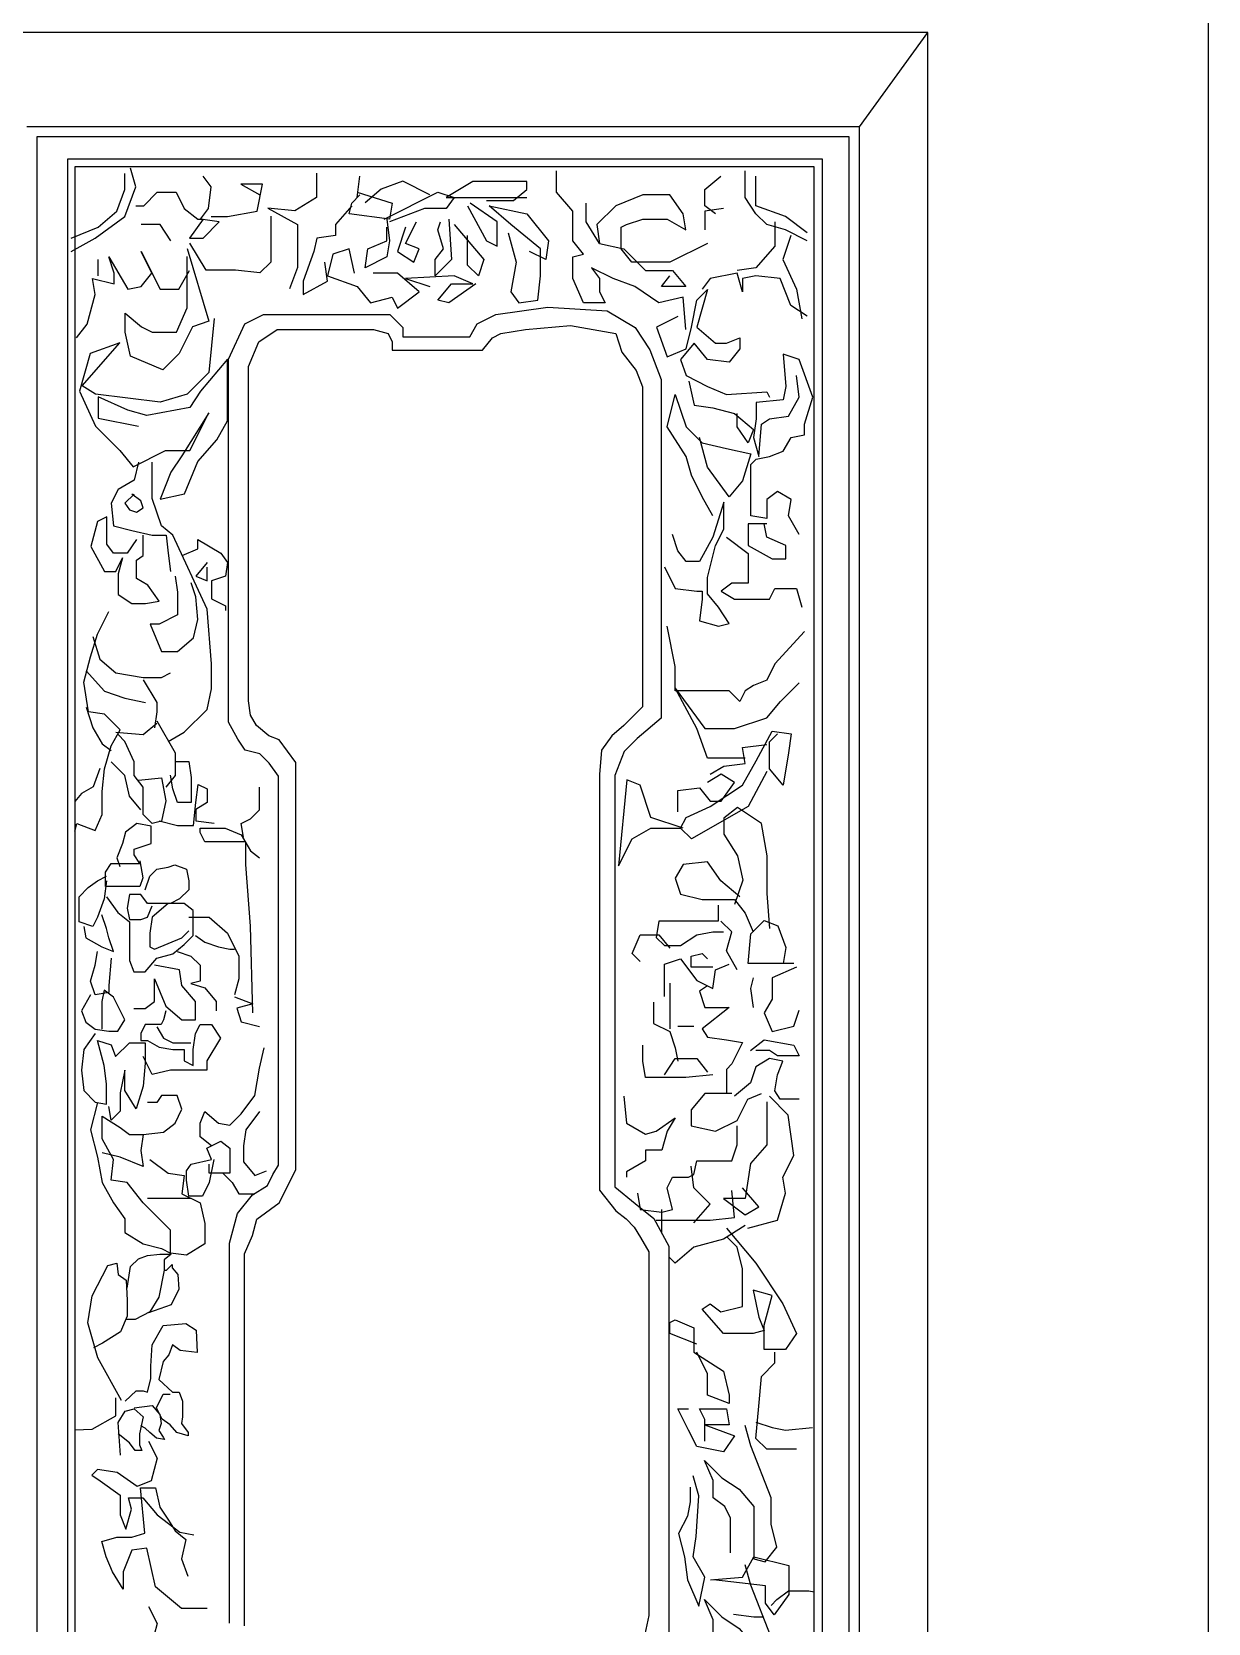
# Model space of a CAD drawing. Extents: x 1684 to 4686, y 4591 to 8092.
# Drawn here: x 4137 to 4686, y 6573 to 7314 of the extents above; entities that cross this region are included whole.
import ezdxf

# ---------------------------------------------------------------- set-up
doc = ezdxf.new("R2010")
doc.units = 0
doc.header["$MEASUREMENT"] = 0
for name, color, linetype in [('3', 3, 'CONTINUOUS'), ('4', 4, 'CONTINUOUS'), ('7', 7, 'CONTINUOUS')]:
    doc.layers.add(name, color=color, linetype=linetype)

msp = doc.modelspace()

# ---------------------------------------------------------------- linework, layer by layer
at = {"layer": '3'}
for p, q in [((4523.16, 7270.16), (4555.03, 7314.1)), ((4523.16, 7270.16), (4134.87, 7270.16)), ((4523.16, 5758.27), (4523.16, 7270.16)), ((4505.87, 7255.06), (4153.92, 7255.06)), ((4153.92, 7255.06), (4153.92, 5780.36)), ((4505.87, 5780.36), (4505.87, 7255.06))]:
    msp.add_line(p, q, dxfattribs=at)
for points in [[(4155.52, 7212.09), (4166.83, 7218.36), (4180.65, 7228.4), (4185.68, 7242.21), (4183.17, 7250.99)], [(4155.52, 7218.36), (4168.09, 7223.38), (4176.88, 7230.91), (4180.65, 7240.95), (4180.65, 7248.48)], [(4185.68, 7233.42), (4189.45, 7233.42), (4195.73, 7239.7), (4204.53, 7239.7), (4208.3, 7232.17), (4214.58, 7227.15), (4217.09, 7227.15), (4210.81, 7218.36), (4217.09, 7218.36), (4224.63, 7225.89), (4215.84, 7227.15), (4219.61, 7232.17), (4220.86, 7242.21), (4217.09, 7247.23)], [(4269.95, 7248.6), (4269.95, 7237.3), (4259.9, 7231.03), (4247.33, 7232.28), (4261.15, 7224.75), (4261.15, 7204.67), (4257.39, 7194.63)], [(4288.88, 7237.18), (4290.14, 7247.22)], [(4322.72, 7238.56), (4310.16, 7244.83), (4300.11, 7241.07), (4292.57, 7234.79)], [(4349.19, 7235.92), (4361.76, 7235.92), (4368.04, 7240.94), (4368.04, 7244.71), (4342.91, 7244.71), (4330.35, 7237.18), (4368.04, 7237.18)], [(4442.18, 7175.68), (4440.92, 7190.74), (4429.61, 7188.23), (4418.3, 7195.76), (4408.25, 7199.53), (4398.2, 7204.55), (4401.97, 7199.53), (4401.97, 7193.25), (4404.48, 7188.23), (4394.43, 7188.23), (4389.4, 7199.53), (4389.4, 7209.57), (4394.43, 7210.82), (4389.4, 7217.1), (4389.4, 7230.9), (4381.86, 7239.69), (4381.86, 7249.73)], [(4456, 7229.65), (4450.97, 7233.41), (4450.97, 7240.94), (4458.51, 7247.22)], [(4498.72, 7217.1), (4488.67, 7222.12), (4479.87, 7224.63), (4474.85, 7229.65), (4469.82, 7237.18), (4469.82, 7249.73)], [(4498.72, 7220.86), (4488.67, 7228.39), (4474.85, 7233.41), (4474.85, 7243.45), (4474.85, 7247.22)], [(4220.86, 7228.4), (4228.4, 7228.4), (4242.22, 7230.91), (4244.74, 7243.46), (4234.68, 7243.46), (4243.48, 7238.44)], [(4288.88, 7239.69), (4305.22, 7234.67), (4303.96, 7227.14), (4285.11, 7229.65), (4286.37, 7234.67), (4290.14, 7238.43)], [(4301.45, 7227.14), (4326.58, 7239.69), (4334.12, 7237.18), (4330.35, 7232.16), (4320.29, 7232.16), (4303.96, 7225.88)], [(4452.23, 7215.84), (4434.64, 7207.06), (4417.05, 7207.06), (4412.02, 7213.33), (4412.02, 7223.37), (4414.53, 7224.63), (4422.07, 7227.14), (4433.38, 7227.14), (4442.18, 7222.12), (4440.92, 7229.65), (4434.64, 7238.43), (4422.07, 7238.43), (4409.51, 7233.41), (4400.71, 7224.63), (4401.97, 7215.84), (4413.28, 7213.33), (4423.33, 7203.29), (4435.89, 7203.29), (4442.18, 7195.76), (4430.87, 7195.76), (4434.64, 7200.78)], [(4286.37, 7233.41), (4278.83, 7224.63), (4278.83, 7219.61), (4270.03, 7218.35), (4268.78, 7212.08), (4263.75, 7198.27), (4263.75, 7192), (4275.06, 7198.27), (4273.8, 7207.06)], [(4340.4, 7233.41), (4349.19, 7217.1), (4354.22, 7214.59), (4354.22, 7225.88), (4341.65, 7234.67)], [(4359.25, 7220.86), (4363.02, 7207.06), (4360.5, 7193.25), (4364.27, 7188.23), (4373.07, 7189.49), (4374.32, 7200.78), (4374.32, 7213.33), (4360.5, 7224.63), (4350.45, 7233.41), (4368.04, 7229.65), (4378.09, 7217.1), (4376.84, 7208.31), (4369.3, 7212.08)], [(4401.97, 7215.84), (4395.69, 7225.88), (4395.69, 7234.67)], [(4459.77, 7232.16), (4450.97, 7230.9), (4450.97, 7222.12)], [(4202.01, 7217.11), (4196.99, 7224.64), (4188.19, 7224.64)], [(4248.59, 7228.52), (4248.59, 7207.18), (4243.56, 7202.16), (4232.25, 7203.42), (4218.43, 7203.42), (4210.89, 7215.97)], [(4302.7, 7227.14), (4303.96, 7217.1), (4302.7, 7209.57), (4292.65, 7204.55), (4293.91, 7213.33), (4302.7, 7217.1), (4302.7, 7223.37)], [(4311.5, 7223.37), (4307.73, 7212.08), (4315.27, 7207.06), (4317.78, 7213.33), (4311.5, 7215.84), (4316.52, 7225.88)], [(4331.6, 7227.14), (4332.86, 7208.31), (4325.32, 7200.78), (4325.32, 7208.31), (4329.09, 7213.33), (4326.58, 7222.12), (4327.83, 7225.88)], [(4334.12, 7224.63), (4347.94, 7208.31), (4345.42, 7200.78), (4340.4, 7205.8), (4340.4, 7219.61)], [(4483.64, 7225.88), (4483.64, 7214.59), (4474.85, 7204.55), (4466.05, 7203.29)], [(4491.18, 7219.61), (4487.41, 7208.31), (4493.7, 7194.51), (4496.21, 7180.7)], [(4158.03, 7171.93), (4163.06, 7178.2), (4166.83, 7192.01), (4165.57, 7199.54), (4175.63, 7197.03), (4175.63, 7202.05), (4173.11, 7209.58), (4181.91, 7194.52), (4188.19, 7195.77), (4193.22, 7202.05), (4188.19, 7212.09), (4196.99, 7194.52), (4205.78, 7194.52), (4210.81, 7203.3)], [(4168.09, 7200.79), (4168.09, 7208.32)], [(4209.64, 7213.46), (4219.69, 7179.57), (4212.15, 7177.06), (4205.87, 7164.51), (4198.33, 7156.98), (4183.25, 7163.26), (4180.74, 7174.55), (4180.74, 7183.34), (4188.28, 7177.06), (4193.3, 7174.48), (4204.61, 7174.48), (4209.64, 7185.85), (4209.64, 7193.38), (4209.64, 7209.69)], [(4287.62, 7202.04), (4285.11, 7213.33), (4277.57, 7210.82), (4275.06, 7200.78), (4288.88, 7195.76), (4295.16, 7188.23), (4305.22, 7190.74), (4307.73, 7185.72), (4317.78, 7193.25), (4307.73, 7202.04), (4296.42, 7202.04)], [(4344.17, 7197.02), (4331.6, 7188.23), (4326.58, 7189.49), (4332.86, 7197.02), (4342.91, 7197.02), (4334.12, 7200.78), (4311.5, 7199.53), (4322.81, 7195.76)], [(4498.72, 7181.96), (4491.18, 7186.98), (4486.16, 7199.53), (4474.85, 7200.78), (4468.56, 7199.53), (4468.56, 7193.25), (4466.05, 7202.04), (4453.49, 7199.53), (4449.72, 7194.51)], [(4438.47, 7181.86), (4428.42, 7176.84), (4433.44, 7163.03), (4442.24, 7166.8), (4444.75, 7176.84), (4447.26, 7189.39), (4452.29, 7194.41), (4447.26, 7176.84), (4456.06, 7169.31), (4461.09, 7169.31), (4467.37, 7171.82), (4467.37, 7166.8), (4462.34, 7160.52), (4452.29, 7161.78), (4446.01, 7169.31), (4439.73, 7161.78), (4442.24, 7154.25), (4452.29, 7149.23), (4461.09, 7145.46), (4479.93, 7146.72), (4481.19, 7144.21)], [(4229.31, 6572.93), (4229.31, 6750), (4233.18, 6763.84), (4240.11, 6772.49), (4247.04, 6776.82), (4249.64, 6782.01), (4252.24, 6786.34), (4252.24, 6967.64), (4247.93, 6973.7), (4243.6, 6978.02), (4236.67, 6979.75), (4233.2, 6984.94), (4228.87, 6992.73), (4228.87, 7114.37), (4228.87, 7161.95), (4236.61, 7178.39), (4245.27, 7182.71), (4304.16, 7182.71), (4310.22, 7176.66), (4310.22, 7172.33), (4341.4, 7172.33), (4344.86, 7178.39), (4353.52, 7182.71), (4377.77, 7186.17), (4405.48, 7184.44), (4418.47, 7176.66), (4425.4, 7166.28), (4430.6, 7152.43), (4430.6, 6994.67), (4419.44, 6985.16), (4413.38, 6979.1), (4409.05, 6967.86), (4409.05, 6776.29), (4418.58, 6768.51), (4427.24, 6761.59), (4434.17, 6748.61), (4434.17, 6567.3)], [(4222.2, 7180.83), (4219.69, 7155.73), (4209.64, 7145.69), (4197.07, 7141.92), (4166.91, 7145.69), (4160.63, 7149.45), (4178.22, 7169.53), (4164.4, 7164.51), (4159.38, 7146.94), (4166.91, 7130.63), (4178.22, 7119.33), (4184.51, 7111.8), (4199.58, 7119.33), (4210.89, 7119.33), (4219.69, 7136.9), (4207.12, 7116.82), (4202.1, 7109.29), (4197.07, 7096.74), (4208.38, 7099.25), (4214.66, 7114.31), (4223.46, 7124.35), (4228.48, 7133.14), (4228.48, 7156.98), (4228.48, 7162), (4215.92, 7146.94), (4210.89, 7139.41), (4190.79, 7135.65), (4181.99, 7138.16), (4168.17, 7144.43), (4168.17, 7134.39), (4187.02, 7130.63)], [(4495.01, 7080.2), (4489.99, 7088.99), (4491.24, 7096.52), (4484.96, 7100.28), (4479.93, 7096.52), (4479.93, 7087.73), (4472.4, 7088.99), (4472.4, 7099.03), (4472.4, 7112.83), (4474.91, 7115.34), (4481.19, 7116.6), (4487.47, 7119.11), (4491.24, 7125.38), (4497.53, 7126.64), (4497.53, 7131.66), (4501.3, 7144.21), (4495.01, 7161.78), (4487.47, 7164.29), (4488.73, 7149.23), (4487.47, 7142.95), (4474.91, 7141.7), (4474.91, 7134.17), (4473.65, 7125.38), (4476.17, 7116.6), (4477.42, 7131.66), (4481.19, 7134.17), (4489.99, 7135.42), (4495.01, 7144.21), (4493.76, 7154.25)], [(4443.5, 7151.74), (4446.01, 7140.44), (4454.8, 7139.19), (4464.86, 7136.68), (4473.65, 7129.15), (4471.14, 7122.87), (4466.11, 7130.4), (4466.11, 7136.68)], [(4454.8, 7088.99), (4449.78, 7097.77), (4444.75, 7107.81), (4442.24, 7116.6), (4433.44, 7130.4), (4437.21, 7145.46), (4442.24, 7130.4), (4449.78, 7122.87), (4461.09, 7120.36), (4472.4, 7117.85), (4468.63, 7105.3), (4462.34, 7097.77), (4452.29, 7111.58), (4448.52, 7125.38)], [(4187.02, 7113.97), (4184.89, 7105.47), (4177.44, 7101.22), (4174.25, 7094.84), (4175.31, 7084.21), (4183.83, 7082.09), (4193.4, 7079.96), (4199.79, 7079.96), (4200.85, 7071.46), (4201.92, 7062.95)], [(4200.83, 6983.83), (4208.28, 6988.08), (4218.93, 6998.71), (4221.05, 7008.27), (4221.05, 7019.97), (4218.93, 7045.48), (4202.98, 7079.96), (4197.66, 7084.21), (4193.4, 7096.97), (4193.4, 7106.53), (4193.4, 7113.97)], [(4184.89, 7099.09), (4180.63, 7094.84), (4182.76, 7091.65), (4185.95, 7090.59), (4189.15, 7092.72), (4188.08, 7095.9), (4183.83, 7099.09)], [(4432.19, 7065.14), (4437.21, 7055.1), (4447.26, 7053.85), (4449.78, 7053.85), (4449.78, 7050.08), (4448.52, 7040.04), (4457.32, 7037.53), (4462.34, 7038.78), (4457.32, 7046.31), (4452.29, 7052.59), (4452.29, 7060.12), (4456.06, 7075.18), (4459.83, 7082.71), (4459.83, 7095.26), (4454.8, 7078.95), (4448.52, 7067.65), (4442.24, 7067.65), (4438.47, 7072.67), (4435.96, 7080.2)], [(4185.95, 7077.83), (4181.7, 7071.46), (4175.31, 7071.46), (4172.12, 7075.71), (4172.12, 7082.09), (4172.12, 7088.46), (4167.86, 7086.34), (4164.67, 7074.65), (4171.06, 7062.95), (4176.38, 7062.95), (4179.57, 7069.33), (4177.44, 7061.89), (4177.44, 7052.32), (4183.83, 7048.07), (4190.21, 7048.07), (4196.6, 7049.13), (4191.28, 7056.57), (4185.95, 7059.76), (4185.95, 7068.27), (4189.15, 7070.39), (4189.15, 7079.96)], [(4479.93, 7085.22), (4471.14, 7085.22), (4471.14, 7075.18), (4482.45, 7068.91), (4488.73, 7068.91), (4488.73, 7075.18), (4479.93, 7078.95), (4478.68, 7085.22)], [(4207.24, 7070.39), (4214.69, 7073.58), (4214.69, 7077.83), (4225.33, 7071.46), (4228.52, 7067.2), (4227.46, 7060.83), (4221.07, 7058.7), (4221.07, 7050.2), (4227.46, 7047.01), (4227.46, 7044.88)], [(4461.09, 7078.95), (4471.14, 7071.42), (4471.14, 7062.63), (4471.14, 7057.61), (4463.6, 7057.61), (4458.57, 7053.85), (4464.86, 7050.08), (4474.91, 7050.08), (4481.19, 7050.08), (4483.7, 7055.1), (4493.76, 7055.1), (4496.27, 7046.31)], [(4218.95, 7067.2), (4213.62, 7060.83), (4218.95, 7058.7), (4218.95, 7065.08)], [(4204.05, 7060.83), (4205.11, 7053.39), (4205.11, 7042.76), (4196.6, 7038.5), (4192.34, 7038.5), (4197.66, 7025.75), (4205.11, 7025.75), (4212.56, 7032.13), (4214.69, 7040.63), (4213.62, 7051.26), (4211.5, 7057.64)], [(4157.27, 6941.98), (4158.26, 6945.56), (4166.78, 6942.37), (4169.97, 6949.81), (4169.97, 6960.44), (4171.03, 6971.07), (4174.23, 6981.7), (4178.48, 6989.14), (4171.03, 6996.58), (4163.59, 6997.64), (4161.46, 7011.46), (4164.65, 7023.16), (4167.84, 7033.79), (4173.16, 7044.42)], [(4497.53, 7035.02), (4483.7, 7019.96), (4479.93, 7012.43), (4473.65, 7009.92), (4469.88, 7007.41), (4467.37, 7002.39), (4462.34, 7007.41), (4454.8, 7007.41), (4437.21, 7007.41), (4437.21, 7018.7), (4433.44, 7037.53)], [(4165.71, 7032.72), (4168.91, 7022.09), (4176.36, 7015.71), (4189.13, 7013.59), (4197.64, 7013.59), (4201.9, 7015.71)], [(4162.52, 7016.78), (4171.03, 7007.21), (4180.61, 7004.02), (4190.19, 7001.9)], [(4189.13, 7012.53), (4195.51, 7001.9), (4195.51, 6997.64), (4194.45, 6990.2)], [(4469.88, 6976.03), (4461.09, 6976.03), (4452.29, 6976.03), (4447.26, 6989.84), (4437.21, 7008.66), (4451.03, 6989.84), (4464.86, 6989.84), (4479.93, 6994.86), (4486.22, 7002.39), (4495.01, 7011.17)], [(4162.52, 6999.77), (4165.71, 6990.2), (4169.97, 6982.76), (4174.23, 6979.57)], [(4176.36, 6988.08), (4189.13, 6987.01), (4195.51, 6992.33)], [(4195.51, 6993.39), (4204.03, 6978.51), (4204.03, 6967.88), (4199.77, 6962.57)], [(4187, 6965.76), (4197.64, 6966.82), (4199.77, 6956.19), (4197.64, 6946.62), (4193.38, 6945.56), (4189.13, 6949.81), (4189.13, 6958.31), (4189.13, 6962.57), (4184.87, 6967.88), (4184.87, 6974.26), (4180.61, 6983.83), (4177.42, 6987.01)], [(4479.93, 6969.76), (4471.14, 6953.44), (4444.75, 6938.38), (4439.73, 6943.4), (4442.24, 6948.42), (4453.55, 6953.44), (4468.63, 6963.48), (4474.91, 6974.78), (4482.45, 6988.58), (4491.24, 6987.33), (4489.99, 6978.54), (4487.47, 6963.48), (4481.19, 6971.01), (4481.19, 6983.56), (4484.96, 6987.33)], [(4453.55, 6968.5), (4459.83, 6972.27), (4469.88, 6973.52), (4468.63, 6981.05), (4479.93, 6982.31)], [(4168.95, 6971.23), (4165.76, 6962.73), (4160.43, 6959.54), (4157.27, 6955.75)], [(4188.06, 6951.94), (4182.74, 6958.31), (4180.61, 6967.88), (4174.23, 6974.26)], [(4204.07, 6974.42), (4210.45, 6974.42), (4211.52, 6966.98), (4211.52, 6959.54), (4211.52, 6955.29), (4205.13, 6955.29), (4203, 6961.67), (4201.94, 6968.04)], [(4196.62, 6946.78), (4205.13, 6944.66), (4212.58, 6944.66), (4213.65, 6955.29), (4214.71, 6963.79), (4218.97, 6961.67), (4218.97, 6955.29), (4213.65, 6952.1), (4213.65, 6946.78), (4222.16, 6945.72)], [(4235.95, 6939.18), (4234.89, 6945.56), (4239.15, 6947.68), (4243.4, 6951.94), (4243.4, 6958.31), (4243.4, 6962.57)], [(4440.98, 6943.4), (4425.9, 6948.42), (4420.88, 6963.48), (4414.6, 6965.99), (4410.83, 6925.83), (4417.11, 6938.38), (4425.9, 6943.4), (4439.73, 6943.4)], [(4438.47, 6950.93), (4438.47, 6960.97), (4448.52, 6962.23), (4453.55, 6955.95), (4458.57, 6955.95), (4464.86, 6964.74), (4458.57, 6968.5), (4452.29, 6964.74)], [(4481.26, 6896.6), (4480, 6912.92), (4480, 6930.49), (4477.49, 6945.55), (4466.18, 6953.08), (4459.9, 6948.06), (4459.9, 6940.53), (4466.18, 6930.49), (4468.69, 6919.19), (4464.92, 6907.9)], [(4187.57, 6928.23), (4188.9, 6920.22), (4187.57, 6916.21), (4176.87, 6916.21), (4171.53, 6916.21), (4171.53, 6922.89), (4174.2, 6926.89), (4178.21, 6926.89), (4187.57, 6926.89), (4184.89, 6930.9), (4184.89, 6933.57), (4192.91, 6936.24), (4192.91, 6940.24), (4192.91, 6944.25), (4186.23, 6945.58), (4180.88, 6941.58), (4179.55, 6936.24), (4176.87, 6929.56), (4178.21, 6925.56)], [(4240.21, 6857.33), (4239.15, 6897.73), (4237.02, 6926.43), (4237.02, 6937.06), (4229.57, 6937.06), (4217.86, 6937.06), (4215.73, 6941.31), (4215.73, 6943.43), (4227.44, 6943.43), (4234.89, 6940.24), (4239.15, 6932.8), (4243.4, 6929.61)], [(4190.14, 6914.66), (4192.27, 6921.03), (4195.46, 6924.22), (4200.78, 6925.29), (4203.97, 6926.35), (4209.3, 6924.22), (4210.36, 6918.91), (4210.36, 6914.66), (4206.1, 6910.4), (4201.85, 6908.28), (4191.2, 6908.28), (4188.01, 6912.53), (4182.69, 6912.53), (4181.63, 6906.15), (4182.69, 6900.84), (4188.01, 6900.84), (4191.2, 6901.9), (4193.33, 6907.22)], [(4467.33, 6911.33), (4458.53, 6918.86), (4452.25, 6927.65), (4440.94, 6926.39), (4437.17, 6920.12), (4439.68, 6912.59), (4449.73, 6910.08), (4464.81, 6910.08), (4469.84, 6903.8), (4473.61, 6895.02)], [(4172.05, 6918.91), (4170.98, 6910.4), (4167.79, 6901.9), (4165.66, 6897.65), (4159.28, 6899.77), (4159.28, 6906.15), (4159.28, 6911.47), (4163.53, 6915.72), (4167.79, 6918.91), (4172.05, 6921.03)], [(4172.05, 6911.47), (4177.37, 6904.03), (4182.69, 6899.77), (4182.69, 6889.14), (4182.69, 6881.7), (4184.82, 6876.39), (4190.14, 6876.39), (4195.46, 6882.77), (4202.91, 6884.89), (4208.23, 6889.14), (4212.49, 6893.4), (4212.49, 6905.09), (4208.23, 6908.28), (4200.78, 6908.28), (4193.33, 6901.9), (4192.27, 6894.46), (4192.27, 6888.08), (4194.4, 6887.02), (4207.17, 6892.33), (4210.36, 6895.52)], [(4457.27, 6907.57), (4457.27, 6900.04), (4440.94, 6900.04), (4429.63, 6900.04), (4428.37, 6892.51), (4432.14, 6888.74), (4439.68, 6888.74), (4447.22, 6893.76), (4454.76, 6895.02), (4459.79, 6895.02)], [(4161.4, 6897.65), (4162.47, 6892.33), (4169.92, 6888.08), (4175.24, 6885.96), (4173.11, 6892.33), (4172.05, 6896.59), (4169.92, 6902.96)], [(4210.36, 6901.9), (4219.94, 6901.9), (4228.45, 6894.46), (4233.77, 6883.83), (4233.77, 6873.2), (4231.64, 6865.76)], [(4466.07, 6877.45), (4461.04, 6886.23), (4463.56, 6895.02), (4458.53, 6900.04)], [(4492.57, 6880.29), (4471.21, 6880.29), (4472.46, 6894.09), (4478.75, 6900.37), (4485.03, 6897.86), (4488.8, 6887.82), (4487.54, 6880.29)], [(4213.55, 6893.4), (4217.81, 6890.21), (4224.19, 6888.08), (4229.52, 6887.02), (4231.64, 6887.02)], [(4420.83, 6881.21), (4417.06, 6884.98), (4420.83, 6893.76), (4429.63, 6893.76), (4434.66, 6887.49)], [(4174.18, 6882.77), (4173.11, 6870.01), (4173.11, 6866.82), (4166.73, 6865.76), (4164.6, 6872.14), (4166.73, 6879.58), (4167.79, 6885.96)], [(4205.04, 6885.96), (4211.42, 6883.83), (4215.68, 6879.58), (4215.68, 6872.14), (4211.42, 6871.07), (4217.81, 6868.95), (4223.13, 6862.57), (4223.13, 6858.32)], [(4432.14, 6864.89), (4432.14, 6879.96), (4439.68, 6882.47), (4447.22, 6872.43), (4454.76, 6868.66), (4456.02, 6877.45), (4462.3, 6879.96)], [(4454.76, 6878.7), (4444.71, 6878.7), (4444.71, 6883.72), (4449.73, 6884.98), (4452.25, 6882.47)], [(4184.82, 6859.38), (4190.14, 6859.38), (4194.4, 6862.57), (4194.4, 6873.2), (4199.72, 6860.44), (4207.17, 6854.07), (4213.55, 6854.07), (4213.55, 6862.57), (4207.17, 6870.01), (4206.1, 6877.45), (4194.4, 6879.58)], [(4473.61, 6873.68), (4472.35, 6868.66), (4473.61, 6859.87)], [(4493.71, 6878.7), (4482.4, 6873.68), (4482.4, 6863.64), (4478.63, 6857.36), (4482.4, 6848.58), (4492.46, 6851.09), (4494.97, 6858.62)], [(4164.6, 6865.76), (4160.34, 6858.32), (4162.47, 6853), (4166.73, 6849.81), (4173.11, 6848.75), (4177.37, 6848.75), (4180.56, 6854.07), (4175.24, 6864.7), (4170.98, 6867.89), (4169.92, 6862.57), (4169.92, 6854.07), (4169.92, 6849.81)], [(4434.66, 6871.17), (4434.66, 6858.62), (4434.66, 6849.83)], [(4452.25, 6869.92), (4448.48, 6867.41), (4450.99, 6859.87), (4462.3, 6859.87), (4449.73, 6849.83), (4452.25, 6846.07), (4461.04, 6844.81), (4468.58, 6843.56), (4463.56, 6833.52), (4461.04, 6831.01), (4461.04, 6819.71)], [(4231.7, 6864.77), (4240.21, 6861.58), (4232.76, 6859.46), (4234.89, 6853.08), (4243.4, 6850.95)], [(4427.12, 6862.38), (4427.12, 6852.34), (4434.66, 6848.58), (4437.17, 6841.05), (4438.43, 6834.77)], [(4199.72, 6858.32), (4198.65, 6854.07), (4197.59, 6851.94), (4190.14, 6851.94), (4188.01, 6847.69), (4188.01, 6844.5), (4191.2, 6844.5), (4196.52, 6841.31), (4202.91, 6840.25), (4208.23, 6840.25), (4208.23, 6834.93), (4212.49, 6832.81), (4212.49, 6837.06), (4212.49, 6840.25), (4213.55, 6847.69), (4215.68, 6851.94), (4221, 6851.94), (4225.26, 6845.56), (4218.87, 6834.93), (4218.87, 6830.68), (4211.42, 6830.68), (4201.85, 6830.68), (4193.33, 6828.56), (4189.07, 6837.06)], [(4166.73, 6847.69), (4161.4, 6840.25), (4160.34, 6830.68), (4161.4, 6821.11), (4166.73, 6815.8), (4172.05, 6814.74), (4172.05, 6824.3), (4170.98, 6832.81), (4167.79, 6844.5), (4174.18, 6842.37), (4176.3, 6837.06), (4182.69, 6843.44), (4190.14, 6843.44), (4190.14, 6833.87), (4189.07, 6823.24), (4185.88, 6812.61), (4180.56, 6821.11), (4180.56, 6830.68), (4178.43, 6820.05), (4178.43, 6811.55), (4174.18, 6807.3), (4173.11, 6813.67)], [(4195.46, 6850.88), (4198.65, 6845.56), (4202.91, 6843.44), (4211.42, 6843.44)], [(4438.43, 6851.09), (4445.96, 6851.09)], [(4472.35, 6839.79), (4478.63, 6844.81), (4492.46, 6842.3), (4494.97, 6837.28), (4484.92, 6837.28), (4481.15, 6839.79), (4474.86, 6839.79)], [(4221.02, 6795.38), (4215.7, 6799.63), (4215.7, 6806.01), (4217.83, 6811.32), (4224.21, 6806.01), (4229.53, 6804.94), (4234.86, 6810.26), (4241.24, 6818.76), (4243.37, 6831.52), (4245.5, 6841.09)], [(4454.76, 6828.5), (4442.19, 6827.24), (4423.35, 6827.24), (4422.09, 6834.77), (4422.09, 6842.3)], [(4432.14, 6828.5), (4437.17, 6836.03), (4447.22, 6836.03), (4452.25, 6829.75)], [(4494.97, 6817.2), (4486.17, 6817.2), (4483.66, 6820.97), (4484.92, 6828.5), (4487.43, 6834.77), (4481.15, 6836.03), (4474.86, 6832.26), (4472.35, 6824.73), (4464.81, 6818.46)], [(4167.81, 6815.57), (4164.62, 6802.82), (4167.81, 6790.06), (4169.94, 6778.37), (4175.26, 6768.8), (4180.58, 6761.36), (4180.58, 6754.99), (4189.09, 6749.67), (4197.61, 6747.54), (4201.86, 6745.42), (4201.86, 6756.05), (4189.09, 6768.8), (4181.64, 6778.37), (4174.19, 6779.43), (4175.26, 6789), (4169.94, 6798.57), (4169.94, 6809.2), (4178.45, 6803.88), (4182.71, 6800.69), (4189.09, 6800.69), (4188.03, 6793.25), (4189.09, 6785.81), (4178.45, 6790.06), (4169.94, 6792.19)], [(4189.09, 6800.69), (4198.67, 6801.76), (4203.99, 6806.01), (4207.19, 6812.39), (4205.06, 6818.76), (4197.61, 6818.76), (4195.48, 6815.57), (4191.22, 6815.57)], [(4413.29, 6818.46), (4414.55, 6805.91), (4423.35, 6800.89), (4428.37, 6802.14), (4437.17, 6808.42), (4433.4, 6802.14), (4430.89, 6793.36), (4423.35, 6793.36), (4423.35, 6788.34), (4414.55, 6783.32), (4414.55, 6780.81)], [(4463.56, 6819.71), (4450.99, 6819.71), (4444.71, 6812.18), (4444.71, 6804.65), (4456.02, 6802.14), (4466.07, 6807.16), (4471.1, 6817.2), (4477.38, 6819.71)], [(4479.89, 6815.95), (4479.89, 6795.87), (4472.35, 6787.08), (4469.84, 6770.77), (4459.79, 6770.77), (4469.84, 6763.24), (4476.12, 6767), (4468.58, 6775.79)], [(4471.1, 6756.96), (4484.92, 6760.73), (4488.69, 6773.28), (4487.43, 6780.81), (4492.46, 6790.85), (4489.94, 6809.67), (4481.15, 6818.46)], [(4243.37, 6811.32), (4236.98, 6802.82), (4235.92, 6795.38), (4235.92, 6787.94), (4241.24, 6781.56), (4246.56, 6783.69)], [(4419.58, 6773.28), (4420.83, 6765.75), (4430.89, 6764.49), (4435.91, 6765.75), (4433.4, 6775.79), (4435.91, 6780.81), (4443.45, 6780.81), (4445.96, 6782.06), (4447.22, 6788.34), (4456.02, 6788.34), (4463.56, 6788.34), (4466.07, 6795.87), (4466.07, 6804.65)], [(4222.09, 6789), (4219.96, 6778.37), (4216.76, 6771.99), (4210.38, 6771.99), (4209.31, 6779.43), (4209.31, 6783.69), (4211.44, 6786.87), (4221.02, 6789), (4218.89, 6794.32), (4225.28, 6797.5), (4229.53, 6794.32), (4229.53, 6782.62), (4219.96, 6782.62), (4219.96, 6786.87)], [(4192.29, 6789), (4200.8, 6782.62), (4208.25, 6781.56), (4207.19, 6773.06), (4215.7, 6768.8), (4217.83, 6759.24), (4217.83, 6749.67), (4209.31, 6744.36), (4201.86, 6745.42)], [(4445.96, 6759.47), (4453.5, 6768.26), (4445.96, 6775.79), (4444.71, 6785.83)], [(4226.34, 6782.62), (4230.6, 6778.37), (4233.79, 6773.06), (4241.24, 6773.06)], [(4191.22, 6770.93), (4206.12, 6770.93), (4211.44, 6770.93)], [(4428.37, 6760.73), (4453.5, 6760.73), (4464.81, 6761.98), (4463.56, 6774.53)], [(4430.89, 6754.76), (4430.89, 6756.96), (4430.89, 6765.75)], [(4469.84, 6758.22), (4459.79, 6751.94), (4445.96, 6748.18), (4437.17, 6740.65), (4434.17, 6743.64)], [(4461.04, 6756.96), (4474.86, 6740.65), (4487.43, 6721.82), (4493.71, 6708.01), (4488.69, 6700.48), (4478.63, 6700.48), (4478.63, 6711.78), (4482.4, 6725.59), (4473.61, 6728.1), (4476.12, 6715.55), (4478.63, 6709.27), (4473.61, 6708.01), (4459.79, 6708.01), (4449.73, 6719.31), (4453.5, 6721.82), (4458.53, 6718.06), (4468.58, 6720.57), (4468.58, 6738.14), (4466.07, 6748.18), (4461.04, 6753.2)], [(4179.03, 6676.64), (4168, 6696.58), (4163.27, 6712.85), (4165.37, 6725.44), (4172.73, 6739.61), (4176.93, 6740.66), (4177.46, 6735.42), (4181.14, 6732.79), (4181.66, 6723.34), (4181.66, 6716), (4178.51, 6708.65), (4170.1, 6703.4), (4165.9, 6701.3)], [(4181.66, 6729.12), (4183.24, 6739.09), (4186.92, 6742.76), (4191.12, 6744.34), (4196.9, 6744.86), (4202.15, 6744.86), (4199, 6742.24), (4199, 6740.14), (4199, 6737.51), (4196.37, 6724.92), (4192.17, 6718.1), (4185.34, 6714.42), (4181.14, 6714.42)], [(4199, 6737.51), (4200.05, 6737.51), (4202.68, 6740.14), (4202.68, 6738.56), (4205.31, 6735.42), (4205.83, 6728.59), (4202.15, 6721.25), (4191.64, 6717.57)], [(4180.67, 6676.46), (4185.92, 6681.18), (4189.07, 6681.18), (4191.18, 6680.66), (4192.75, 6686.96), (4192.75, 6692.73), (4193.28, 6702.7), (4198.53, 6711.62), (4209.04, 6712.67), (4213.77, 6709.52), (4214.3, 6699.03), (4206.41, 6700.08), (4202.74, 6702.7), (4201.16, 6697.98), (4198.53, 6694.83), (4196.43, 6686.43), (4202.74, 6680.66), (4205.89, 6680.66), (4207.47, 6676.46), (4207.47, 6669.11), (4206.94, 6665.96), (4210.09, 6661.77), (4210.09, 6660.19), (4204.84, 6661.77), (4201.69, 6665.44), (4198.01, 6668.06), (4195.38, 6673.31), (4198.53, 6679.61), (4201.69, 6679.61)], [(4447.22, 6702.99), (4434.66, 6708.01), (4434.66, 6713.04), (4437.17, 6714.29), (4445.96, 6710.53), (4445.96, 6699.23), (4459.79, 6690.44), (4462.3, 6679.15), (4462.3, 6675.38), (4452.25, 6679.15), (4452.25, 6689.19), (4447.22, 6699.23)], [(4493.71, 6654.05), (4479.89, 6654.05), (4474.86, 6659.07), (4476.12, 6674.13), (4477.38, 6687.93), (4483.66, 6694.21), (4483.66, 6699.23)], [(4157.27, 6663.03), (4165.43, 6663.34), (4176.46, 6669.64), (4176.46, 6678.03)], [(4184.87, 6673.31), (4193.28, 6674.36), (4196.96, 6670.16), (4197.48, 6665.96), (4196.43, 6662.81), (4198.53, 6659.67), (4199.06, 6658.62), (4195.38, 6659.14), (4192.23, 6661.77), (4190.13, 6663.86), (4188.02, 6664.91)], [(4178.57, 6651.27), (4177.52, 6666.49), (4180.67, 6671.74), (4184.87, 6672.79), (4189.07, 6669.11), (4187.5, 6661.24), (4187.5, 6655.99), (4188.55, 6653.37), (4185.4, 6653.37), (4182.77, 6657.04), (4177.52, 6661.24)], [(4450.99, 6657.81), (4450.99, 6667.85), (4448.48, 6672.87), (4461.04, 6672.87), (4462.3, 6665.34), (4450.99, 6665.34), (4464.81, 6660.32), (4459.79, 6652.79), (4447.22, 6655.3), (4443.45, 6662.83), (4438.43, 6672.87), (4443.45, 6672.87)], [(4474.86, 6666.6), (4482.4, 6664.09), (4488.69, 6662.83), (4501.25, 6664.09)], [(4463.01, 6605.67), (4463.01, 6615.11), (4463.01, 6621.85), (4460.31, 6627.25), (4454.9, 6631.3), (4454.9, 6639.39), (4450.85, 6648.83), (4458.96, 6640.74), (4467.06, 6635.34), (4473.81, 6627.25), (4473.81, 6613.76), (4473.81, 6602.97), (4479.21, 6601.62), (4484.61, 6608.37), (4481.91, 6619.16), (4481.91, 6631.3), (4472.46, 6655.58), (4469.76, 6665.02)], [(4191.62, 6657.75), (4195.59, 6649.82), (4192.94, 6639.24), (4186.32, 6636.59), (4177.05, 6643.2), (4167.79, 6644.53), (4165.14, 6641.88), (4169.11, 6639.24), (4178.38, 6632.63), (4178.38, 6623.37), (4181.03, 6616.76), (4183.67, 6626.02), (4182.35, 6631.3), (4188.97, 6631.3), (4195.59, 6623.37), (4200.88, 6619.4), (4206.18, 6615.44), (4212.8, 6614.12)], [(4444.21, 6636.26), (4444.21, 6629.52), (4442.86, 6622.77), (4438.81, 6614.68), (4441.51, 6603.89), (4442.86, 6593.1), (4448.26, 6580.96), (4450.97, 6594.45), (4445.56, 6603.89), (4446.91, 6613.33), (4448.26, 6632.22), (4445.56, 6641.66)], [(4219.04, 6579.85), (4206.99, 6579.85), (4194.94, 6589.88), (4190.92, 6607.94), (4183.89, 6606.94), (4179.87, 6596.9), (4179.87, 6588.88), (4174.85, 6596.9), (4171.83, 6603.93), (4169.82, 6610.95), (4176.85, 6612.96), (4183.89, 6612.96), (4189.91, 6614.96), (4187.9, 6636.03), (4194.94, 6636.03), (4196.94, 6627), (4200.96, 6620.98), (4203.98, 6615.97), (4209, 6611.95), (4206.99, 6602.92), (4210, 6594.9)], [(4463.01, 6540.81), (4463.01, 6550.25), (4463.01, 6556.99), (4460.31, 6562.39), (4454.9, 6566.44), (4454.9, 6574.53), (4450.85, 6583.97), (4458.96, 6575.88), (4467.06, 6570.48), (4473.81, 6562.39), (4473.81, 6548.9), (4473.81, 6538.11), (4479.21, 6536.76), (4484.61, 6543.5), (4481.91, 6554.3), (4481.91, 6566.44), (4472.46, 6590.72), (4469.76, 6600.16)], [(4453.67, 6593.1), (4468.52, 6594.45), (4473.92, 6603.89), (4490.13, 6599.84), (4490.13, 6586.35), (4483.38, 6576.91), (4479.33, 6582.31), (4479.33, 6590.4), (4455.02, 6593.1)], [(4481.91, 6581.27), (4484.61, 6583.97), (4490.02, 6588.02), (4499.47, 6588.02), (4501.92, 6587.53)], [(4191.62, 6580.73), (4195.59, 6572.79), (4192.94, 6562.22), (4186.32, 6559.57), (4177.05, 6566.18), (4167.79, 6567.5), (4165.14, 6564.86), (4169.11, 6562.22), (4178.38, 6555.6), (4178.38, 6546.35), (4181.03, 6539.74), (4183.67, 6548.99), (4182.35, 6554.28), (4188.97, 6554.28), (4195.59, 6546.35), (4200.88, 6542.38), (4206.18, 6538.42), (4212.8, 6537.09)], [(4464.36, 6577.23), (4473.81, 6575.88), (4477.86, 6575.88)]]:
    msp.add_lwpolyline(points, dxfattribs=at)
at = {"layer": '4'}
msp.add_line((4685.7, 8091.65), (4685.7, 4591.16), dxfattribs=at)
at = {"layer": '7'}
for p, q in [((4139.55, 7265.55), (4139.55, 5763.94)), ((4518.33, 7265.55), (4139.55, 7265.55)), ((4518.33, 5763.94), (4518.33, 7265.55)), ((4501.92, 7251.56), (4157.27, 7251.56)), ((4157.27, 7251.56), (4157.27, 5784.19)), ((4501.92, 5784.19), (4501.92, 7251.56))]:
    msp.add_line(p, q, dxfattribs=at)
at = {"layer": '7', "color": 7}
msp.add_lwpolyline([(4555.03, 4731.73), (4555.03, 7314.1), (3664.7, 7314.1)], dxfattribs=at)
at = {"layer": '7'}
msp.add_lwpolyline([(4236.41, 6571.72), (4236.41, 6598.48), (4236.41, 6745), (4240.16, 6753.6), (4242.08, 6761.24), (4252.6, 6768.89), (4254.52, 6772.71), (4257.39, 6778.45), (4260.26, 6784.18), (4260.26, 6795.65), (4260.26, 6974.06), (4252.57, 6984.58), (4247.79, 6986.49), (4242.05, 6991.27), (4239.18, 6996.05), (4238.22, 7002.74), (4238.22, 7014.21), (4238.22, 7158.53), (4243, 7170), (4251.62, 7175.73), (4259.27, 7175.73), (4296.59, 7175.73), (4303.29, 7173.82), (4305.2, 7170), (4305.2, 7166.18), (4347.3, 7166.18), (4352.08, 7171.91), (4355.91, 7173.82), (4367.39, 7175.73), (4388.44, 7177.65), (4409.5, 7173.82), (4412.37, 7165.22), (4419.06, 7156.62), (4421.93, 7148.97), (4421.93, 6999.87), (4413.32, 6991.27), (4407.58, 6986.49), (4402.8, 6979.8), (4401.84, 6968.33), (4401.84, 6774.71), (4409.52, 6765.15), (4414.3, 6761.33), (4418.13, 6757.5), (4421, 6752.73), (4424.83, 6746.03), (4424.91, 6745.55), (4424.91, 6745.55), (4424.91, 6576.5), (4422.99, 6567.9)], dxfattribs=at)

doc.saveas('drawing.dxf')
